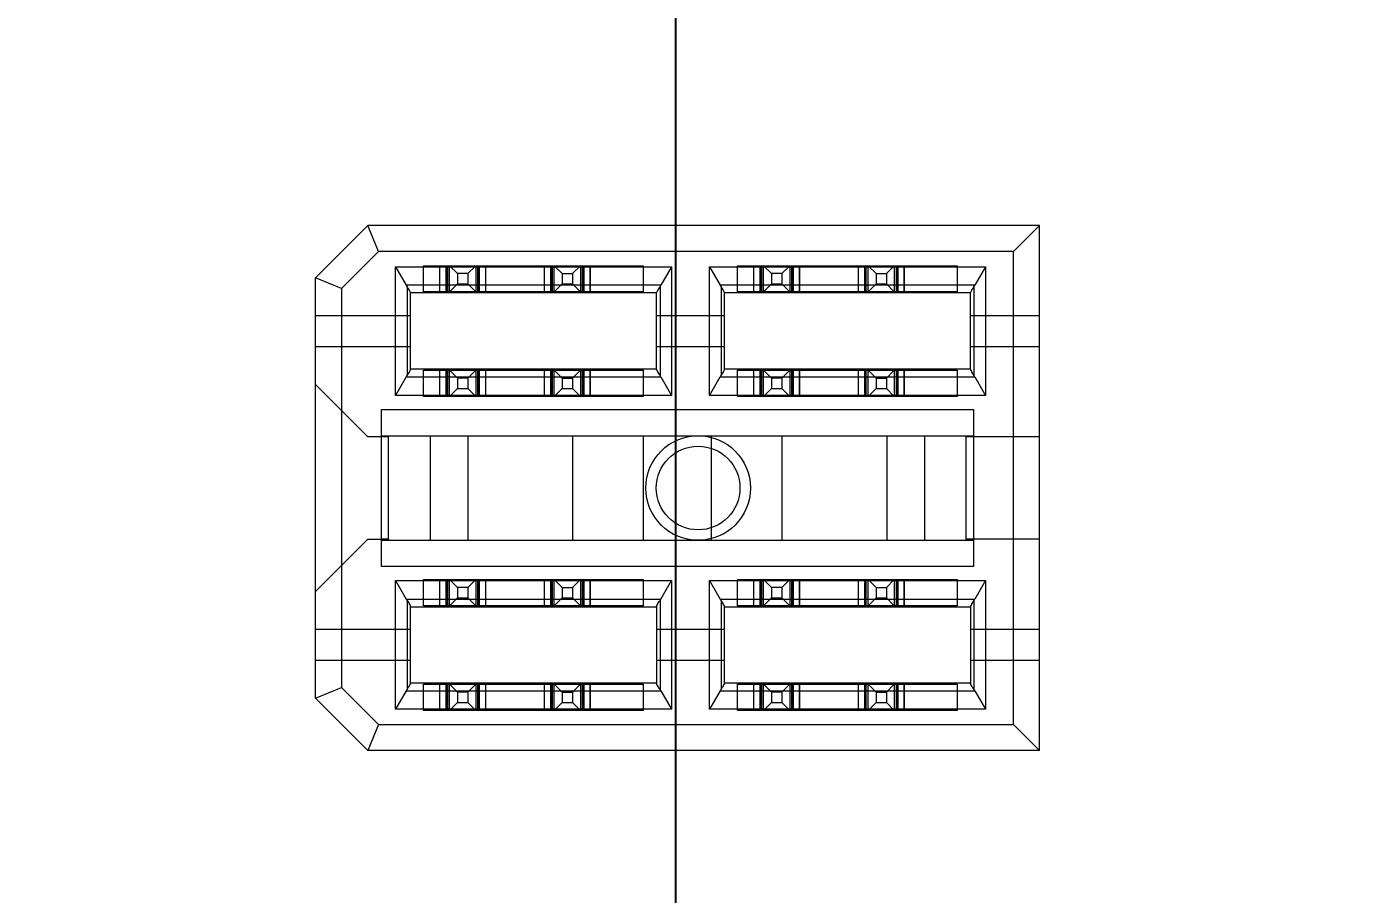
# Model space of a CAD drawing. Header units: millimetres. Extents: x -84 to 500, y -79 to 355.
# Drawn here: x 132.16 to 157.81, y 219.63 to 236.21 of the extents above; entities that cross this region are included whole.
import ezdxf
from ezdxf.lldxf.tags import DXFTag

# ---------------------------------------------------------------- set-up
doc = ezdxf.new("R2010")
doc.units = ezdxf.units.MM
doc.header["$PDSIZE"] = -1
tags = doc.linetypes.add('HIDDEN', pattern=[1.905, 1.27, -0.635]).pattern_tags.tags
tags[6:7] = [DXFTag(74, 4), DXFTag(75, 0), DXFTag(340, '0'), DXFTag(46, 1.0), DXFTag(50, 0.0), DXFTag(44, 0.0), DXFTag(45, 0.0)]
tags[4:5] = [DXFTag(74, 4), DXFTag(75, 0), DXFTag(340, '0'), DXFTag(46, 1.0), DXFTag(50, 0.0), DXFTag(44, 0.0), DXFTag(45, 0.0)]
doc.dimstyles.new('ISO-25', dxfattribs={"dimtxt": 2.5, "dimasz": 2.5, "dimexe": 1.25, "dimexo": 0.625, "dimtad": 1, "dimtxsty": 'Standard', "dimcen": 2.5, "dimadec": 0, "dimazin": 0, "dimtfac": 1, "dimtmove": 0, "dimatfit": 3, "dimfxl": 0, "dimarcsym": 0})

# ---------------------------------------------------------------- blocks, each defined once
blk = doc.blocks.new('*D155')
at = {"color": 0, "linetype": 'ByBlock', "lineweight": -2}
for p, q in [((152.099, 319.105), (152.099, 345.923)), ((151.68, 312.501), (152.099, 319.105)), ((151.68, 287.37), (151.68, 312.501))]:
    blk.add_line(p, q, dxfattribs=at)
at = {"layer": 'DEFPOINTS', "color": 0, "linetype": 'ByBlock'}
blk.add_point((151.68, 286.37), dxfattribs=at)
at = {"color": 0, "linetype": 'ByBlock', "insert": (148.825, 336.578), "char_height": 3.5, "attachment_point": 5, "rotation": 90}
blk.add_mtext('151,680', dxfattribs=at)
blk = doc.blocks.new('*D108')
at = {"color": 0, "linetype": 'ByBlock', "lineweight": -2}
blk.add_line((199.14, 281.62), (199.14, 338.512), dxfattribs=at)
at = {"layer": 'DEFPOINTS', "color": 0, "linetype": 'ByBlock'}
blk.add_point((199.14, 280.62), dxfattribs=at)
at = {"color": 0, "linetype": 'ByBlock', "insert": (195.866, 329.167), "char_height": 3.5, "attachment_point": 5, "rotation": 90}
blk.add_mtext('199,140', dxfattribs=at)
blk = doc.blocks.new('*D173')
at = {"color": 0, "linetype": 'ByBlock', "lineweight": -2}
for p, q in [((277.156, 317.086), (277.156, 345.059)), ((272.91, 310.482), (277.156, 317.086)), ((272.91, 282.085), (272.91, 310.482))]:
    blk.add_line(p, q, dxfattribs=at)
at = {"layer": 'DEFPOINTS', "color": 0, "linetype": 'ByBlock'}
blk.add_point((272.91, 281.085), dxfattribs=at)
at = {"color": 0, "linetype": 'ByBlock', "insert": (273.882, 335.136), "char_height": 3.5, "attachment_point": 5, "rotation": 90}
blk.add_mtext('273,130', dxfattribs=at)
blk = doc.blocks.new('*D104')
at = {"color": 0, "linetype": 'ByBlock', "lineweight": -2}
for p, q in [((357.387, 315.419), (357.387, 343.952)), ((359.8, 308.815), (357.387, 315.419)), ((359.8, 282.085), (359.8, 308.815))]:
    blk.add_line(p, q, dxfattribs=at)
at = {"layer": 'DEFPOINTS', "color": 0, "linetype": 'ByBlock'}
blk.add_point((359.8, 281.085), dxfattribs=at)
at = {"color": 0, "linetype": 'ByBlock', "insert": (354.113, 333.75), "char_height": 3.5, "attachment_point": 5, "rotation": 90}
blk.add_mtext('359,800', dxfattribs=at)
blk = doc.blocks.new('*D107')
at = {"color": 0, "linetype": 'ByBlock', "lineweight": -2}
blk.add_line((225.565, 287.37), (225.565, 343.578), dxfattribs=at)
at = {"layer": 'DEFPOINTS', "color": 0, "linetype": 'ByBlock'}
blk.add_point((225.565, 286.37), dxfattribs=at)
at = {"color": 0, "linetype": 'ByBlock', "insert": (222.291, 332.78), "char_height": 3.5, "attachment_point": 5, "rotation": 90}
blk.add_mtext('225,565', dxfattribs=at)
blk = doc.blocks.new('*D182')
at = {"color": 0, "linetype": 'ByBlock', "lineweight": -2}
for p, q in [((297.66, 315.284), (297.66, 343.817)), ((306.665, 308.68), (297.66, 315.284)), ((306.665, 287.37), (306.665, 308.68))]:
    blk.add_line(p, q, dxfattribs=at)
at = {"layer": 'DEFPOINTS', "color": 0, "linetype": 'ByBlock'}
blk.add_point((306.665, 286.37), dxfattribs=at)
at = {"color": 0, "linetype": 'ByBlock', "insert": (294.386, 333.614), "char_height": 3.5, "attachment_point": 5, "rotation": 90}
blk.add_mtext('306,860', dxfattribs=at)
blk = doc.blocks.new('*D103')
at = {"color": 0, "linetype": 'ByBlock', "lineweight": -2}
blk.add_line((392.56, 287.37), (392.56, 345.31), dxfattribs=at)
at = {"layer": 'DEFPOINTS', "color": 0, "linetype": 'ByBlock'}
blk.add_point((392.56, 286.37), dxfattribs=at)
at = {"color": 0, "linetype": 'ByBlock', "insert": (389.286, 334.81), "char_height": 3.5, "attachment_point": 5, "rotation": 90}
blk.add_mtext('392,560', dxfattribs=at)
blk = doc.blocks.new('*D60')
at = {"color": 0, "linetype": 'ByBlock', "lineweight": -2}
for p, q in [((429.688, 279.42), (436.292, 282.059)), ((436.292, 282.059), (465.42, 282.059)), ((399.51, 279.42), (429.688, 279.42))]:
    blk.add_line(p, q, dxfattribs=at)
at = {"layer": 'DEFPOINTS', "color": 0, "linetype": 'ByBlock'}
blk.add_point((398.51, 279.42), dxfattribs=at)
at = {"color": 0, "linetype": 'ByBlock', "insert": (454.92, 285.333), "char_height": 3.5, "attachment_point": 5}
blk.add_mtext('279,420', dxfattribs=at)
blk = doc.blocks.new('*D190')
at = {"color": 0, "linetype": 'ByBlock', "lineweight": -2}
for p, q in [((429.827, 280.62), (436.431, 290.705)), ((436.431, 290.705), (464.964, 290.705)), ((361.265, 280.62), (429.827, 280.62))]:
    blk.add_line(p, q, dxfattribs=at)
at = {"layer": 'DEFPOINTS', "color": 0, "linetype": 'ByBlock'}
blk.add_point((360.265, 280.62), dxfattribs=at)
at = {"color": 0, "linetype": 'ByBlock', "insert": (454.762, 293.979), "char_height": 3.5, "attachment_point": 5}
blk.add_mtext('280,620', dxfattribs=at)
blk = doc.blocks.new('*D116')
at = {"color": 0, "linetype": 'ByBlock', "lineweight": -2}
for p, q in [((400.941, 308.34), (400.941, 337.468)), ((407.239, 301.736), (400.941, 308.34)), ((407.239, 211.51), (407.239, 301.736))]:
    blk.add_line(p, q, dxfattribs=at)
at = {"layer": 'DEFPOINTS', "color": 0, "linetype": 'ByBlock'}
blk.add_point((407.239, 210.51), dxfattribs=at)
at = {"color": 0, "linetype": 'ByBlock', "insert": (397.667, 326.968), "char_height": 3.5, "attachment_point": 5, "rotation": 90}
blk.add_mtext('407,239', dxfattribs=at)
blk = doc.blocks.new('*D94')
at = {"color": 0, "linetype": 'ByBlock', "lineweight": -2}
for p, q in [((432.095, 298.31), (435.867, 300.366)), ((435.867, 300.366), (463.84, 300.366)), ((426.491, 298.31), (432.095, 298.31))]:
    blk.add_line(p, q, dxfattribs=at)
at = {"layer": 'DEFPOINTS', "color": 0, "linetype": 'ByBlock'}
blk.add_point((425.491, 298.31), dxfattribs=at)
at = {"color": 0, "linetype": 'ByBlock', "insert": (453.918, 303.64), "char_height": 3.5, "attachment_point": 5}
blk.add_mtext('298,310', dxfattribs=at)
blk = doc.blocks.new('*D100')
at = {"color": 0, "linetype": 'ByBlock', "lineweight": -2}
for p, q in [((438.404, 304.8), (441.522, 311.942)), ((441.522, 311.942), (469.46, 311.942)), ((432.8, 304.8), (438.404, 304.8))]:
    blk.add_line(p, q, dxfattribs=at)
at = {"layer": 'DEFPOINTS', "color": 0, "linetype": 'ByBlock'}
blk.add_point((431.8, 304.8), dxfattribs=at)
at = {"color": 0, "linetype": 'ByBlock', "insert": (459.555, 315.216), "char_height": 3.5, "attachment_point": 5}
blk.add_mtext('304,800', dxfattribs=at)
blk = doc.blocks.new('*D102')
at = {"color": 0, "linetype": 'ByBlock', "lineweight": -2}
for p, q in [((423.034, 313.81), (423.034, 341.188)), ((431.8, 311.404), (423.034, 313.81)), ((431.8, 305.8), (431.8, 311.404))]:
    blk.add_line(p, q, dxfattribs=at)
at = {"layer": 'DEFPOINTS', "color": 0, "linetype": 'ByBlock'}
blk.add_point((431.8, 304.8), dxfattribs=at)
at = {"color": 0, "linetype": 'ByBlock', "insert": (419.76, 331.563), "char_height": 3.5, "attachment_point": 5, "rotation": 90}
blk.add_mtext('431,800', dxfattribs=at)
blk = doc.blocks.new('*D114')
at = {"color": 0, "linetype": 'ByBlock', "lineweight": -2}
for p, q in [((427.163, 240.585), (433.767, 246.415)), ((433.767, 246.415), (462.895, 246.415)), ((407.051, 240.585), (427.163, 240.585))]:
    blk.add_line(p, q, dxfattribs=at)
at = {"layer": 'DEFPOINTS', "color": 0, "linetype": 'ByBlock'}
blk.add_point((406.051, 240.585), dxfattribs=at)
at = {"color": 0, "linetype": 'ByBlock', "insert": (452.395, 249.689), "char_height": 3.5, "attachment_point": 5}
blk.add_mtext('240,585', dxfattribs=at)
blk = doc.blocks.new('*D117')
at = {"color": 0, "linetype": 'ByBlock', "lineweight": -2}
for p, q in [((375.623, 311.577), (375.623, 340.11)), ((378.2, 304.973), (375.623, 311.577)), ((378.2, 242.005), (378.2, 304.973))]:
    blk.add_line(p, q, dxfattribs=at)
at = {"layer": 'DEFPOINTS', "color": 0, "linetype": 'ByBlock'}
blk.add_point((378.2, 241.005), dxfattribs=at)
at = {"color": 0, "linetype": 'ByBlock', "insert": (372.349, 329.907), "char_height": 3.5, "attachment_point": 5, "rotation": 90}
blk.add_mtext('378,200', dxfattribs=at)
blk = doc.blocks.new('*D118')
at = {"color": 0, "linetype": 'ByBlock', "lineweight": -2}
for p, q in [((346.874, 316.264), (346.874, 343.047)), ((350.01, 309.66), (346.874, 316.264)), ((350.01, 242.005), (350.01, 309.66))]:
    blk.add_line(p, q, dxfattribs=at)
at = {"layer": 'DEFPOINTS', "color": 0, "linetype": 'ByBlock'}
blk.add_point((350.01, 241.005), dxfattribs=at)
at = {"color": 0, "linetype": 'ByBlock', "insert": (343.6, 333.72), "char_height": 3.5, "attachment_point": 5, "rotation": 90}
blk.add_mtext('350,010', dxfattribs=at)
blk = doc.blocks.new('*D186')
at = {"color": 0, "linetype": 'ByBlock', "lineweight": -2}
for p, q in [((332.635, 315.682), (332.635, 344.81)), ((329.69, 309.078), (332.635, 315.682)), ((329.69, 241.54), (329.69, 309.078))]:
    blk.add_line(p, q, dxfattribs=at)
at = {"layer": 'DEFPOINTS', "color": 0, "linetype": 'ByBlock'}
blk.add_point((329.69, 240.54), dxfattribs=at)
at = {"color": 0, "linetype": 'ByBlock', "insert": (329.361, 334.31), "char_height": 3.5, "attachment_point": 5, "rotation": 90}
blk.add_mtext('329,690', dxfattribs=at)
blk = doc.blocks.new('*D120')
at = {"color": 0, "linetype": 'ByBlock', "lineweight": -2}
for p, q in [((316.639, 311.78), (316.639, 340.313)), ((309.37, 305.176), (316.639, 311.78)), ((309.37, 242.005), (309.37, 305.176))]:
    blk.add_line(p, q, dxfattribs=at)
at = {"layer": 'DEFPOINTS', "color": 0, "linetype": 'ByBlock'}
blk.add_point((309.37, 241.005), dxfattribs=at)
at = {"color": 0, "linetype": 'ByBlock', "insert": (313.365, 330.111), "char_height": 3.5, "attachment_point": 5, "rotation": 90}
blk.add_mtext('309,370', dxfattribs=at)
blk = doc.blocks.new('*D178')
at = {"color": 0, "linetype": 'ByBlock', "lineweight": -2}
for p, q in [((289.51, 315.616), (289.51, 344.149)), ((288.991, 309.012), (289.51, 315.616)), ((288.991, 241.567), (288.991, 309.012))]:
    blk.add_line(p, q, dxfattribs=at)
at = {"layer": 'DEFPOINTS', "color": 0, "linetype": 'ByBlock'}
blk.add_point((288.991, 240.567), dxfattribs=at)
at = {"color": 0, "linetype": 'ByBlock', "insert": (286.236, 333.946), "char_height": 3.5, "attachment_point": 5, "rotation": 90}
blk.add_mtext('288,991', dxfattribs=at)
blk = doc.blocks.new('*D174')
at = {"color": 0, "linetype": 'ByBlock', "lineweight": -2}
for p, q in [((270.766, 315.543), (270.766, 344.671)), ((268.51, 308.939), (270.766, 315.543)), ((268.51, 242.005), (268.51, 308.939))]:
    blk.add_line(p, q, dxfattribs=at)
at = {"layer": 'DEFPOINTS', "color": 0, "linetype": 'ByBlock'}
blk.add_point((268.51, 241.005), dxfattribs=at)
at = {"color": 0, "linetype": 'ByBlock', "insert": (267.492, 334.171), "char_height": 3.5, "attachment_point": 5, "rotation": 90}
blk.add_mtext('268,730', dxfattribs=at)
blk = doc.blocks.new('*D168')
at = {"color": 0, "linetype": 'ByBlock', "lineweight": -2}
for p, q in [((252.259, 316.84), (252.259, 344.813)), ((248.41, 310.236), (252.259, 316.84)), ((248.41, 241.54), (248.41, 310.236))]:
    blk.add_line(p, q, dxfattribs=at)
at = {"layer": 'DEFPOINTS', "color": 0, "linetype": 'ByBlock'}
blk.add_point((248.41, 240.54), dxfattribs=at)
at = {"color": 0, "linetype": 'ByBlock', "insert": (248.985, 334.89), "char_height": 3.5, "attachment_point": 5, "rotation": 90}
blk.add_mtext('248,410', dxfattribs=at)
blk = doc.blocks.new('*D167')
at = {"color": 0, "linetype": 'ByBlock', "lineweight": -2}
for p, q in [((237.188, 315.471), (237.188, 344.004)), ((228.09, 308.867), (237.188, 315.471)), ((228.09, 241.54), (228.09, 308.867))]:
    blk.add_line(p, q, dxfattribs=at)
at = {"layer": 'DEFPOINTS', "color": 0, "linetype": 'ByBlock'}
blk.add_point((228.09, 240.54), dxfattribs=at)
at = {"color": 0, "linetype": 'ByBlock', "insert": (233.914, 333.801), "char_height": 3.5, "attachment_point": 5, "rotation": 90}
blk.add_mtext('228,090', dxfattribs=at)
blk = doc.blocks.new('*D165')
at = {"color": 0, "linetype": 'ByBlock', "lineweight": -2}
for p, q in [((212.567, 311.148), (212.567, 339.681)), ((207.77, 304.544), (212.567, 311.148)), ((207.77, 241.54), (207.77, 304.544))]:
    blk.add_line(p, q, dxfattribs=at)
at = {"layer": 'DEFPOINTS', "color": 0, "linetype": 'ByBlock'}
blk.add_point((207.77, 240.54), dxfattribs=at)
at = {"color": 0, "linetype": 'ByBlock', "insert": (209.293, 329.479), "char_height": 3.5, "attachment_point": 5, "rotation": 90}
blk.add_mtext('207,770', dxfattribs=at)
blk = doc.blocks.new('*D126')
at = {"color": 0, "linetype": 'ByBlock', "lineweight": -2}
for p, q in [((189.24, 313.945), (189.24, 341.918)), ((187.45, 307.341), (189.24, 313.945)), ((187.45, 241.54), (187.45, 307.341))]:
    blk.add_line(p, q, dxfattribs=at)
at = {"layer": 'DEFPOINTS', "color": 0, "linetype": 'ByBlock'}
blk.add_point((187.45, 240.54), dxfattribs=at)
at = {"color": 0, "linetype": 'ByBlock', "insert": (185.966, 331.995), "char_height": 3.5, "attachment_point": 5, "rotation": 90}
blk.add_mtext('187,450', dxfattribs=at)
blk = doc.blocks.new('*D127')
at = {"color": 0, "linetype": 'ByBlock', "lineweight": -2}
for p, q in [((168.253, 315.424), (168.253, 342.242)), ((167.13, 308.82), (168.253, 315.424)), ((167.13, 241.54), (167.13, 308.82))]:
    blk.add_line(p, q, dxfattribs=at)
at = {"layer": 'DEFPOINTS', "color": 0, "linetype": 'ByBlock'}
blk.add_point((167.13, 240.54), dxfattribs=at)
at = {"color": 0, "linetype": 'ByBlock', "insert": (164.979, 332.897), "char_height": 3.5, "attachment_point": 5, "rotation": 90}
blk.add_mtext('167,130', dxfattribs=at)
blk = doc.blocks.new('*D156')
at = {"color": 0, "linetype": 'ByBlock', "lineweight": -2}
for p, q in [((145.261, 319.003), (145.261, 345.821)), ((146.81, 312.399), (145.261, 319.003)), ((146.81, 241.54), (146.81, 312.399))]:
    blk.add_line(p, q, dxfattribs=at)
at = {"layer": 'DEFPOINTS', "color": 0, "linetype": 'ByBlock'}
blk.add_point((146.81, 240.54), dxfattribs=at)
at = {"color": 0, "linetype": 'ByBlock', "insert": (141.987, 336.476), "char_height": 3.5, "attachment_point": 5, "rotation": 90}
blk.add_mtext('146,810', dxfattribs=at)
blk = doc.blocks.new('*D157')
at = {"color": 0, "linetype": 'ByBlock', "lineweight": -2}
for p, q in [((136.409, 314.92), (136.409, 342.893)), ((144.56, 308.316), (136.409, 314.92)), ((144.56, 174.27), (144.56, 308.316))]:
    blk.add_line(p, q, dxfattribs=at)
at = {"layer": 'DEFPOINTS', "color": 0, "linetype": 'ByBlock'}
blk.add_point((144.56, 173.27), dxfattribs=at)
at = {"color": 0, "linetype": 'ByBlock', "insert": (133.135, 332.971), "char_height": 3.5, "attachment_point": 5, "rotation": 90}
blk.add_mtext('144,560', dxfattribs=at)
blk = doc.blocks.new('*D158')
at = {"color": 0, "linetype": 'ByBlock', "lineweight": -2}
for p, q in [((158.874, 315.237), (158.874, 343.21)), ((164.88, 308.633), (158.874, 315.237)), ((164.88, 174.27), (164.88, 308.633))]:
    blk.add_line(p, q, dxfattribs=at)
at = {"layer": 'DEFPOINTS', "color": 0, "linetype": 'ByBlock'}
blk.add_point((164.88, 173.27), dxfattribs=at)
at = {"color": 0, "linetype": 'ByBlock', "insert": (155.6, 333.288), "char_height": 3.5, "attachment_point": 5, "rotation": 90}
blk.add_mtext('164,880', dxfattribs=at)
blk = doc.blocks.new('*D159')
at = {"color": 0, "linetype": 'ByBlock', "lineweight": -2}
for p, q in [((176.673, 313.882), (176.673, 341.26)), ((185.2, 307.278), (176.673, 313.882)), ((185.2, 174.27), (185.2, 307.278))]:
    blk.add_line(p, q, dxfattribs=at)
at = {"layer": 'DEFPOINTS', "color": 0, "linetype": 'ByBlock'}
blk.add_point((185.2, 173.27), dxfattribs=at)
at = {"color": 0, "linetype": 'ByBlock', "insert": (173.399, 331.635), "char_height": 3.5, "attachment_point": 5, "rotation": 90}
blk.add_mtext('185,200', dxfattribs=at)
blk = doc.blocks.new('*D166')
at = {"color": 0, "linetype": 'ByBlock', "lineweight": -2}
for p, q in [((231.074, 312.744), (231.074, 341.872)), ((225.84, 306.14), (231.074, 312.744)), ((225.84, 174.27), (225.84, 306.14))]:
    blk.add_line(p, q, dxfattribs=at)
at = {"layer": 'DEFPOINTS', "color": 0, "linetype": 'ByBlock'}
blk.add_point((225.84, 173.27), dxfattribs=at)
at = {"color": 0, "linetype": 'ByBlock', "insert": (227.8, 331.372), "char_height": 3.5, "attachment_point": 5, "rotation": 90}
blk.add_mtext('225,840', dxfattribs=at)
blk = doc.blocks.new('*D169')
at = {"color": 0, "linetype": 'ByBlock', "lineweight": -2}
for p, q in [((244.324, 314.702), (244.324, 342.675)), ((246.16, 308.098), (244.324, 314.702)), ((246.16, 174.27), (246.16, 308.098))]:
    blk.add_line(p, q, dxfattribs=at)
at = {"layer": 'DEFPOINTS', "color": 0, "linetype": 'ByBlock'}
blk.add_point((246.16, 173.27), dxfattribs=at)
at = {"color": 0, "linetype": 'ByBlock', "insert": (241.05, 332.753), "char_height": 3.5, "attachment_point": 5, "rotation": 90}
blk.add_mtext('246,160', dxfattribs=at)
blk = doc.blocks.new('*D176')
at = {"color": 0, "linetype": 'ByBlock', "lineweight": -2}
for p, q in [((260.19, 315.984), (260.19, 345.112)), ((266.26, 309.38), (260.19, 315.984)), ((266.26, 174.27), (266.26, 309.38))]:
    blk.add_line(p, q, dxfattribs=at)
at = {"layer": 'DEFPOINTS', "color": 0, "linetype": 'ByBlock'}
blk.add_point((266.26, 173.27), dxfattribs=at)
at = {"color": 0, "linetype": 'ByBlock', "insert": (256.916, 334.612), "char_height": 3.5, "attachment_point": 5, "rotation": 90}
blk.add_mtext('266,480', dxfattribs=at)
blk = doc.blocks.new('*D177')
at = {"color": 0, "linetype": 'ByBlock', "lineweight": -2}
for p, q in [((283.068, 313.271), (283.068, 341.804)), ((286.8, 306.667), (283.068, 313.271)), ((286.8, 174.27), (286.8, 306.667))]:
    blk.add_line(p, q, dxfattribs=at)
at = {"layer": 'DEFPOINTS', "color": 0, "linetype": 'ByBlock'}
blk.add_point((286.8, 173.27), dxfattribs=at)
at = {"color": 0, "linetype": 'ByBlock', "insert": (279.794, 331.601), "char_height": 3.5, "attachment_point": 5, "rotation": 90}
blk.add_mtext('286,800', dxfattribs=at)
blk = doc.blocks.new('*D183')
at = {"color": 0, "linetype": 'ByBlock', "lineweight": -2}
for p, q in [((308.562, 314.116), (308.562, 341.494)), ((306.925, 307.512), (308.562, 314.116)), ((306.925, 174.27), (306.925, 307.512))]:
    blk.add_line(p, q, dxfattribs=at)
at = {"layer": 'DEFPOINTS', "color": 0, "linetype": 'ByBlock'}
blk.add_point((306.925, 173.27), dxfattribs=at)
at = {"color": 0, "linetype": 'ByBlock', "insert": (305.288, 331.869), "char_height": 3.5, "attachment_point": 5, "rotation": 90}
blk.add_mtext('307,120', dxfattribs=at)
blk = doc.blocks.new('*D185')
at = {"color": 0, "linetype": 'ByBlock', "lineweight": -2}
for p, q in [((325.43, 309.484), (325.43, 338.612)), ((327.44, 302.88), (325.43, 309.484)), ((327.44, 174.27), (327.44, 302.88))]:
    blk.add_line(p, q, dxfattribs=at)
at = {"layer": 'DEFPOINTS', "color": 0, "linetype": 'ByBlock'}
blk.add_point((327.44, 173.27), dxfattribs=at)
at = {"color": 0, "linetype": 'ByBlock', "insert": (322.156, 328.112), "char_height": 3.5, "attachment_point": 5, "rotation": 90}
blk.add_mtext('327,440', dxfattribs=at)
blk = doc.blocks.new('*D187')
at = {"color": 0, "linetype": 'ByBlock', "lineweight": -2}
for p, q in [((338.803, 312.856), (338.803, 341.984)), ((347.76, 306.252), (338.803, 312.856)), ((347.76, 174.27), (347.76, 306.252))]:
    blk.add_line(p, q, dxfattribs=at)
at = {"layer": 'DEFPOINTS', "color": 0, "linetype": 'ByBlock'}
blk.add_point((347.76, 173.27), dxfattribs=at)
at = {"color": 0, "linetype": 'ByBlock', "insert": (335.529, 331.484), "char_height": 3.5, "attachment_point": 5, "rotation": 90}
blk.add_mtext('347,760', dxfattribs=at)
blk = doc.blocks.new('*D188')
at = {"color": 0, "linetype": 'ByBlock', "lineweight": -2}
for p, q in [((366.99, 308.283), (366.99, 337.411)), ((375.63, 301.679), (366.99, 308.283)), ((375.63, 176.67), (375.63, 301.679))]:
    blk.add_line(p, q, dxfattribs=at)
at = {"layer": 'DEFPOINTS', "color": 0, "linetype": 'ByBlock'}
blk.add_point((375.63, 175.67), dxfattribs=at)
at = {"color": 0, "linetype": 'ByBlock', "insert": (363.716, 326.911), "char_height": 3.5, "attachment_point": 5, "rotation": 90}
blk.add_mtext('375,630', dxfattribs=at)
blk = doc.blocks.new('*D163')
at = {"color": 0, "linetype": 'ByBlock', "lineweight": -2}
for p, q in [((206.531, 313.168), (206.531, 341.701)), ((205.52, 306.564), (206.531, 313.168)), ((205.52, 174.27), (205.52, 306.564))]:
    blk.add_line(p, q, dxfattribs=at)
at = {"layer": 'DEFPOINTS', "color": 0, "linetype": 'ByBlock'}
blk.add_point((205.52, 173.27), dxfattribs=at)
at = {"color": 0, "linetype": 'ByBlock', "insert": (203.257, 331.498), "char_height": 3.5, "attachment_point": 5, "rotation": 90}
blk.add_mtext('205,520', dxfattribs=at)

msp = doc.modelspace()

# ---------------------------------------------------------------- linework, layer by layer
at = {"color": 7, "linetype": 'Continuous', "lineweight": 15}
for p, q in [((138.67, 232.41), (137.67, 231.41)), ((138.8771, 231.91), (138.67, 232.41)), ((151.51, 232.41), (138.67, 232.41)), ((151.51, 232.41), (151.01, 231.91)), ((151.51, 222.37), (151.51, 232.41)), ((138.17, 231.2029), (138.8771, 231.91)), ((151.01, 231.91), (138.8771, 231.91)), ((151.01, 222.87), (151.01, 231.91)), ((138.17, 231.2029), (137.67, 231.41)), ((137.67, 223.37), (137.67, 231.41)), ((139.2013, 229.16), (139.2013, 231.62)), ((139.2013, 231.62), (144.4787, 231.62)), ((139.2013, 231.62), (139.4054, 231.2664)), ((144.4787, 231.62), (144.2746, 231.2664)), ((144.4787, 231.62), (144.4787, 229.16)), ((145.2013, 231.62), (150.4787, 231.62)), ((145.2013, 229.16), (145.2013, 231.62)), ((145.2013, 231.62), (145.4054, 231.2664)), ((150.4787, 231.62), (150.2746, 231.2664)), ((150.4787, 231.62), (150.4787, 229.16)), ((138.17, 231.2029), (138.17, 223.5771)), ((144.2746, 231.2664), (139.4054, 231.2664)), ((139.423, 231.2384), (139.423, 229.5416)), ((144.257, 231.2384), (144.257, 229.5416)), ((150.2746, 231.2664), (145.4054, 231.2664)), ((145.423, 231.2384), (145.423, 229.5416)), ((150.257, 231.2384), (150.257, 229.5416)), ((139.49, 229.6546), (139.49, 231.1254)), ((144.19, 231.12), (139.49, 231.12)), ((144.19, 229.6546), (144.19, 231.1254)), ((145.49, 229.6546), (145.49, 231.1254)), ((150.19, 231.12), (145.49, 231.12)), ((150.19, 229.6546), (150.19, 231.1254)), ((144.19, 229.66), (139.49, 229.66)), ((150.19, 229.66), (145.49, 229.66)), ((139.4054, 229.5136), (139.2013, 229.16)), ((139.4054, 229.5136), (144.2746, 229.5136)), ((144.2746, 229.5136), (144.4787, 229.16)), ((145.2013, 229.16), (145.4054, 229.5136)), ((145.4054, 229.5136), (150.2746, 229.5136)), ((150.2746, 229.5136), (150.4787, 229.16)), ((144.4787, 229.16), (139.2013, 229.16)), ((150.4787, 229.16), (145.2013, 229.16)), ((138.9338, 228.89), (150.2462, 228.89)), ((138.9338, 225.89), (138.9338, 228.89)), ((150.2462, 228.89), (150.2462, 225.89)), ((138.9338, 228.39), (150.2462, 228.39)), ((139.07, 228.37), (138.9338, 228.37)), ((139.07, 228.39), (139.07, 228.37)), ((139.07, 226.41), (139.07, 228.37)), ((139.87, 226.39), (139.87, 228.39)), ((140.59, 226.39), (140.59, 228.39)), ((142.59, 226.39), (142.59, 228.39)), ((143.94, 226.39), (143.94, 228.39)), ((145.24, 226.39), (145.24, 228.39)), ((146.59, 226.39), (146.59, 228.39)), ((148.59, 228.39), (148.59, 226.39)), ((149.31, 228.39), (149.31, 226.39)), ((150.11, 228.39), (150.11, 228.37)), ((150.2462, 228.37), (150.11, 228.37)), ((150.11, 226.41), (150.11, 228.37)), ((139.07, 226.41), (138.9338, 226.41)), ((138.9338, 226.39), (150.2462, 226.39)), ((139.07, 226.41), (139.07, 226.39)), ((150.11, 226.41), (150.11, 226.39)), ((150.2462, 226.41), (150.11, 226.41)), ((150.2462, 225.89), (138.9338, 225.89)), ((139.2013, 225.62), (144.4787, 225.62)), ((139.2013, 223.16), (139.2013, 225.62)), ((139.2013, 225.62), (139.4054, 225.2664)), ((144.2746, 225.2664), (144.4787, 225.62)), ((144.4787, 225.62), (144.4787, 223.16)), ((145.2013, 225.62), (150.4787, 225.62)), ((145.2013, 223.16), (145.2013, 225.62)), ((145.2013, 225.62), (145.4054, 225.2664)), ((150.4787, 225.62), (150.2746, 225.2664)), ((150.4787, 225.62), (150.4787, 223.16)), ((139.4054, 225.2664), (144.2746, 225.2664)), ((145.4054, 225.2664), (150.2746, 225.2664)), ((139.423, 225.2384), (139.423, 223.5416)), ((139.49, 223.6546), (139.49, 225.1254)), ((139.49, 225.12), (144.19, 225.12)), ((144.19, 225.1254), (144.19, 223.6546)), ((144.257, 225.2384), (144.257, 223.5416)), ((145.423, 225.2384), (145.423, 223.5416)), ((145.49, 223.6546), (145.49, 225.1254)), ((145.49, 225.12), (150.19, 225.12)), ((150.19, 225.1254), (150.19, 223.6546)), ((150.257, 225.2384), (150.257, 223.5416)), ((137.67, 223.37), (138.17, 223.5771)), ((138.17, 223.5771), (138.8771, 222.87)), ((139.4054, 223.5136), (139.2013, 223.16)), ((139.4054, 223.5136), (144.2746, 223.5136)), ((144.19, 223.66), (139.49, 223.66)), ((144.2746, 223.5136), (144.4787, 223.16)), ((145.4054, 223.5136), (145.2013, 223.16)), ((145.4054, 223.5136), (150.2746, 223.5136)), ((150.19, 223.66), (145.49, 223.66)), ((150.2746, 223.5136), (150.4787, 223.16)), ((138.67, 222.37), (137.67, 223.37)), ((144.4787, 223.16), (139.2013, 223.16)), ((150.4787, 223.16), (145.2013, 223.16)), ((138.8771, 222.87), (138.67, 222.37)), ((138.8771, 222.87), (151.01, 222.87)), ((151.51, 222.37), (151.01, 222.87)), ((151.51, 222.37), (138.67, 222.37))]:
    msp.add_line(p, q, dxfattribs=at)
at = {"color": 7, "linetype": 'HIDDEN', "lineweight": 0}
for p, q in [((139.735, 231.14), (139.735, 231.64)), ((139.735, 231.64), (143.935, 231.64)), ((140.045, 231.64), (140.045, 231.14)), ((140.05, 231.14), (140.05, 231.64)), ((140.1697, 231.14), (140.1697, 231.64)), ((140.1705, 231.64), (140.1705, 231.14)), ((140.1898, 231.64), (140.1898, 231.14)), ((140.2, 231.14), (140.2, 231.64)), ((140.2, 231.14), (140.2, 231.64)), ((140.235, 231.14), (140.235, 231.64)), ((140.235, 231.64), (140.385, 231.49)), ((140.385, 231.49), (140.385, 231.29)), ((140.585, 231.49), (140.385, 231.49)), ((140.735, 231.64), (140.585, 231.49)), ((140.585, 231.49), (140.585, 231.29)), ((140.735, 231.64), (140.735, 231.14)), ((140.77, 231.64), (140.77, 231.14)), ((140.77, 231.64), (140.77, 231.14)), ((140.7802, 231.64), (140.7802, 231.14)), ((140.7995, 231.14), (140.7995, 231.64)), ((140.8003, 231.64), (140.8003, 231.14)), ((140.92, 231.64), (140.92, 231.14)), ((140.925, 231.14), (140.925, 231.64)), ((142.045, 231.64), (142.045, 231.14)), ((142.05, 231.14), (142.05, 231.64)), ((142.1697, 231.14), (142.1697, 231.64)), ((142.1705, 231.64), (142.1705, 231.14)), ((142.1898, 231.64), (142.1898, 231.14)), ((142.2, 231.14), (142.2, 231.64)), ((142.2, 231.14), (142.2, 231.64)), ((142.235, 231.14), (142.235, 231.64)), ((142.235, 231.64), (142.385, 231.49)), ((142.385, 231.49), (142.585, 231.49)), ((142.385, 231.49), (142.385, 231.29)), ((142.585, 231.49), (142.735, 231.64)), ((142.585, 231.49), (142.585, 231.29)), ((142.735, 231.64), (142.735, 231.14)), ((142.77, 231.64), (142.77, 231.14)), ((142.77, 231.64), (142.77, 231.14)), ((142.7802, 231.64), (142.7802, 231.14)), ((142.7995, 231.14), (142.7995, 231.64)), ((142.8003, 231.64), (142.8003, 231.14)), ((142.92, 231.64), (142.92, 231.14)), ((142.925, 231.14), (142.925, 231.64)), ((143.935, 231.64), (143.935, 231.14)), ((145.735, 231.14), (145.735, 231.64)), ((145.735, 231.64), (149.935, 231.64)), ((146.045, 231.64), (146.045, 231.14)), ((146.05, 231.14), (146.05, 231.64)), ((146.1697, 231.14), (146.1697, 231.64)), ((146.1705, 231.64), (146.1705, 231.14)), ((146.1898, 231.64), (146.1898, 231.14)), ((146.2, 231.14), (146.2, 231.64)), ((146.2, 231.14), (146.2, 231.64)), ((146.235, 231.14), (146.235, 231.64)), ((146.235, 231.64), (146.385, 231.49)), ((146.385, 231.49), (146.385, 231.29)), ((146.585, 231.49), (146.385, 231.49)), ((146.735, 231.64), (146.585, 231.49)), ((146.585, 231.49), (146.585, 231.29)), ((146.735, 231.64), (146.735, 231.14)), ((146.77, 231.64), (146.77, 231.14)), ((146.77, 231.64), (146.77, 231.14)), ((146.7802, 231.64), (146.7802, 231.14)), ((146.7995, 231.14), (146.7995, 231.64)), ((146.8003, 231.64), (146.8003, 231.14)), ((146.92, 231.64), (146.92, 231.14)), ((146.925, 231.14), (146.925, 231.64)), ((148.045, 231.64), (148.045, 231.14)), ((148.05, 231.14), (148.05, 231.64)), ((148.1697, 231.14), (148.1697, 231.64)), ((148.1705, 231.64), (148.1705, 231.14)), ((148.1898, 231.64), (148.1898, 231.14)), ((148.2, 231.14), (148.2, 231.64)), ((148.2, 231.14), (148.2, 231.64)), ((148.235, 231.14), (148.235, 231.64)), ((148.235, 231.64), (148.385, 231.49)), ((148.385, 231.49), (148.585, 231.49)), ((148.385, 231.49), (148.385, 231.29)), ((148.585, 231.49), (148.735, 231.64)), ((148.585, 231.49), (148.585, 231.29)), ((148.735, 231.64), (148.735, 231.14)), ((148.77, 231.64), (148.77, 231.14)), ((148.77, 231.64), (148.77, 231.14)), ((148.7802, 231.64), (148.7802, 231.14)), ((148.7995, 231.14), (148.7995, 231.64)), ((148.8003, 231.64), (148.8003, 231.14)), ((148.92, 231.64), (148.92, 231.14)), ((148.925, 231.14), (148.925, 231.64)), ((149.935, 231.64), (149.935, 231.14)), ((140.235, 231.14), (140.385, 231.29)), ((140.385, 231.29), (140.585, 231.29)), ((140.585, 231.29), (140.735, 231.14)), ((142.385, 231.29), (142.235, 231.14)), ((142.385, 231.29), (142.585, 231.29)), ((142.585, 231.29), (142.735, 231.14)), ((146.235, 231.14), (146.385, 231.29)), ((146.385, 231.29), (146.585, 231.29)), ((146.585, 231.29), (146.735, 231.14)), ((148.385, 231.29), (148.235, 231.14)), ((148.385, 231.29), (148.585, 231.29)), ((148.585, 231.29), (148.735, 231.14)), ((143.935, 231.14), (139.735, 231.14)), ((149.935, 231.14), (145.735, 231.14)), ((137.67, 230.69), (139.49, 230.69)), ((144.19, 230.69), (145.49, 230.69)), ((150.19, 230.69), (151.51, 230.69)), ((139.49, 230.09), (137.67, 230.09)), ((145.49, 230.09), (144.19, 230.09)), ((151.51, 230.09), (150.19, 230.09)), ((139.735, 229.14), (139.735, 229.64)), ((139.735, 229.64), (143.935, 229.64)), ((140.045, 229.64), (140.045, 229.14)), ((140.05, 229.14), (140.05, 229.64)), ((140.1697, 229.14), (140.1697, 229.64)), ((140.1705, 229.64), (140.1705, 229.14)), ((140.1898, 229.64), (140.1898, 229.14)), ((140.2, 229.14), (140.2, 229.64)), ((140.2, 229.14), (140.2, 229.64)), ((140.235, 229.14), (140.235, 229.64)), ((140.235, 229.64), (140.385, 229.49)), ((140.735, 229.64), (140.585, 229.49)), ((140.735, 229.64), (140.735, 229.14)), ((140.77, 229.64), (140.77, 229.14)), ((140.77, 229.64), (140.77, 229.14)), ((140.7802, 229.64), (140.7802, 229.14)), ((140.7995, 229.14), (140.7995, 229.64)), ((140.8003, 229.64), (140.8003, 229.14)), ((140.92, 229.64), (140.92, 229.14)), ((140.925, 229.14), (140.925, 229.64)), ((142.045, 229.64), (142.045, 229.14)), ((142.05, 229.14), (142.05, 229.64)), ((142.1697, 229.14), (142.1697, 229.64)), ((142.1705, 229.64), (142.1705, 229.14)), ((142.1898, 229.64), (142.1898, 229.14)), ((142.2, 229.14), (142.2, 229.64)), ((142.2, 229.14), (142.2, 229.64)), ((142.235, 229.14), (142.235, 229.64)), ((142.235, 229.64), (142.385, 229.49)), ((142.585, 229.49), (142.735, 229.64)), ((142.735, 229.64), (142.735, 229.14)), ((142.77, 229.64), (142.77, 229.14)), ((142.77, 229.64), (142.77, 229.14)), ((142.7802, 229.64), (142.7802, 229.14)), ((142.7995, 229.14), (142.7995, 229.64)), ((142.8003, 229.64), (142.8003, 229.14)), ((142.92, 229.64), (142.92, 229.14)), ((142.925, 229.14), (142.925, 229.64)), ((143.935, 229.64), (143.935, 229.14)), ((145.735, 229.14), (145.735, 229.64)), ((145.735, 229.64), (149.935, 229.64)), ((146.045, 229.64), (146.045, 229.14)), ((146.05, 229.14), (146.05, 229.64)), ((146.1697, 229.14), (146.1697, 229.64)), ((146.1705, 229.64), (146.1705, 229.14)), ((146.1898, 229.64), (146.1898, 229.14)), ((146.2, 229.14), (146.2, 229.64)), ((146.2, 229.14), (146.2, 229.64)), ((146.235, 229.14), (146.235, 229.64)), ((146.235, 229.64), (146.385, 229.49)), ((146.735, 229.64), (146.585, 229.49)), ((146.735, 229.64), (146.735, 229.14)), ((146.77, 229.64), (146.77, 229.14)), ((146.77, 229.64), (146.77, 229.14)), ((146.7802, 229.64), (146.7802, 229.14)), ((146.7995, 229.14), (146.7995, 229.64)), ((146.8003, 229.64), (146.8003, 229.14)), ((146.92, 229.64), (146.92, 229.14)), ((146.925, 229.14), (146.925, 229.64)), ((148.045, 229.64), (148.045, 229.14)), ((148.05, 229.14), (148.05, 229.64)), ((148.1697, 229.14), (148.1697, 229.64)), ((148.1705, 229.64), (148.1705, 229.14)), ((148.1898, 229.64), (148.1898, 229.14)), ((148.2, 229.14), (148.2, 229.64)), ((148.2, 229.14), (148.2, 229.64)), ((148.235, 229.14), (148.235, 229.64)), ((148.235, 229.64), (148.385, 229.49)), ((148.585, 229.49), (148.735, 229.64)), ((148.735, 229.64), (148.735, 229.14)), ((148.77, 229.64), (148.77, 229.14)), ((148.77, 229.64), (148.77, 229.14)), ((148.7802, 229.64), (148.7802, 229.14)), ((148.7995, 229.14), (148.7995, 229.64)), ((148.8003, 229.64), (148.8003, 229.14)), ((148.92, 229.64), (148.92, 229.14)), ((148.925, 229.14), (148.925, 229.64)), ((149.935, 229.64), (149.935, 229.14)), ((138.67, 228.37), (137.67, 229.37)), ((140.385, 229.49), (140.385, 229.29)), ((140.585, 229.49), (140.385, 229.49)), ((140.585, 229.49), (140.585, 229.29)), ((142.385, 229.49), (142.585, 229.49)), ((142.385, 229.49), (142.385, 229.29)), ((142.585, 229.49), (142.585, 229.29)), ((146.585, 229.49), (146.385, 229.49)), ((146.385, 229.49), (146.385, 229.29)), ((146.585, 229.49), (146.585, 229.29)), ((148.385, 229.49), (148.585, 229.49)), ((148.385, 229.49), (148.385, 229.29)), ((148.585, 229.49), (148.585, 229.29)), ((143.935, 229.14), (139.735, 229.14)), ((140.235, 229.14), (140.385, 229.29)), ((140.385, 229.29), (140.585, 229.29)), ((140.585, 229.29), (140.735, 229.14)), ((142.385, 229.29), (142.235, 229.14)), ((142.385, 229.29), (142.585, 229.29)), ((142.585, 229.29), (142.735, 229.14)), ((149.935, 229.14), (145.735, 229.14)), ((146.235, 229.14), (146.385, 229.29)), ((146.385, 229.29), (146.585, 229.29)), ((146.585, 229.29), (146.735, 229.14)), ((148.385, 229.29), (148.235, 229.14)), ((148.385, 229.29), (148.585, 229.29)), ((148.585, 229.29), (148.735, 229.14)), ((138.9338, 228.37), (138.67, 228.37)), ((151.51, 228.37), (150.2462, 228.37)), ((138.67, 226.41), (137.67, 225.41)), ((138.67, 226.41), (138.9338, 226.41)), ((151.51, 226.41), (150.2462, 226.41)), ((139.735, 225.14), (139.735, 225.64)), ((139.735, 225.64), (143.935, 225.64)), ((140.045, 225.64), (140.045, 225.14)), ((140.05, 225.14), (140.05, 225.64)), ((140.1697, 225.14), (140.1697, 225.64)), ((140.1705, 225.64), (140.1705, 225.14)), ((140.1898, 225.64), (140.1898, 225.14)), ((140.2, 225.14), (140.2, 225.64)), ((140.2, 225.14), (140.2, 225.64)), ((140.235, 225.14), (140.235, 225.64)), ((140.235, 225.64), (140.385, 225.49)), ((140.735, 225.64), (140.585, 225.49)), ((140.735, 225.64), (140.735, 225.14)), ((140.77, 225.64), (140.77, 225.14)), ((140.77, 225.64), (140.77, 225.14)), ((140.7802, 225.64), (140.7802, 225.14)), ((140.7995, 225.14), (140.7995, 225.64)), ((140.8003, 225.64), (140.8003, 225.14)), ((140.92, 225.64), (140.92, 225.14)), ((140.925, 225.14), (140.925, 225.64)), ((142.045, 225.64), (142.045, 225.14)), ((142.05, 225.14), (142.05, 225.64)), ((142.1697, 225.14), (142.1697, 225.64)), ((142.1705, 225.64), (142.1705, 225.14)), ((142.1898, 225.64), (142.1898, 225.14)), ((142.2, 225.14), (142.2, 225.64)), ((142.2, 225.14), (142.2, 225.64)), ((142.235, 225.14), (142.235, 225.64)), ((142.235, 225.64), (142.385, 225.49)), ((142.585, 225.49), (142.735, 225.64)), ((142.735, 225.64), (142.735, 225.14)), ((142.77, 225.64), (142.77, 225.14)), ((142.77, 225.64), (142.77, 225.14)), ((142.7802, 225.64), (142.7802, 225.14)), ((142.7995, 225.14), (142.7995, 225.64)), ((142.8003, 225.64), (142.8003, 225.14)), ((142.92, 225.64), (142.92, 225.14)), ((142.925, 225.14), (142.925, 225.64)), ((143.935, 225.64), (143.935, 225.14)), ((145.735, 225.14), (145.735, 225.64)), ((145.735, 225.64), (149.935, 225.64)), ((146.045, 225.64), (146.045, 225.14)), ((146.05, 225.14), (146.05, 225.64)), ((146.1697, 225.14), (146.1697, 225.64)), ((146.1705, 225.64), (146.1705, 225.14)), ((146.1898, 225.64), (146.1898, 225.14)), ((146.2, 225.14), (146.2, 225.64)), ((146.2, 225.14), (146.2, 225.64)), ((146.235, 225.14), (146.235, 225.64)), ((146.235, 225.64), (146.385, 225.49)), ((146.735, 225.64), (146.585, 225.49)), ((146.735, 225.64), (146.735, 225.14)), ((146.77, 225.64), (146.77, 225.14)), ((146.77, 225.64), (146.77, 225.14)), ((146.7802, 225.64), (146.7802, 225.14)), ((146.7995, 225.14), (146.7995, 225.64)), ((146.8003, 225.64), (146.8003, 225.14)), ((146.92, 225.64), (146.92, 225.14)), ((146.925, 225.14), (146.925, 225.64)), ((148.045, 225.64), (148.045, 225.14)), ((148.05, 225.14), (148.05, 225.64)), ((148.1697, 225.14), (148.1697, 225.64)), ((148.1705, 225.64), (148.1705, 225.14)), ((148.1898, 225.64), (148.1898, 225.14)), ((148.2, 225.14), (148.2, 225.64)), ((148.2, 225.14), (148.2, 225.64)), ((148.235, 225.14), (148.235, 225.64)), ((148.235, 225.64), (148.385, 225.49)), ((148.585, 225.49), (148.735, 225.64)), ((148.735, 225.64), (148.735, 225.14)), ((148.77, 225.64), (148.77, 225.14)), ((148.77, 225.64), (148.77, 225.14)), ((148.7802, 225.64), (148.7802, 225.14)), ((148.7995, 225.14), (148.7995, 225.64)), ((148.8003, 225.64), (148.8003, 225.14)), ((148.92, 225.64), (148.92, 225.14)), ((148.925, 225.14), (148.925, 225.64)), ((149.935, 225.64), (149.935, 225.14)), ((140.235, 225.14), (140.385, 225.29)), ((140.585, 225.49), (140.385, 225.49)), ((140.385, 225.49), (140.385, 225.29)), ((140.385, 225.29), (140.585, 225.29)), ((140.585, 225.49), (140.585, 225.29)), ((140.585, 225.29), (140.735, 225.14)), ((142.385, 225.29), (142.235, 225.14)), ((142.385, 225.49), (142.585, 225.49)), ((142.385, 225.49), (142.385, 225.29)), ((142.385, 225.29), (142.585, 225.29)), ((142.585, 225.49), (142.585, 225.29)), ((142.585, 225.29), (142.735, 225.14)), ((146.235, 225.14), (146.385, 225.29)), ((146.385, 225.49), (146.385, 225.29)), ((146.585, 225.49), (146.385, 225.49)), ((146.385, 225.29), (146.585, 225.29)), ((146.585, 225.49), (146.585, 225.29)), ((146.585, 225.29), (146.735, 225.14)), ((148.385, 225.29), (148.235, 225.14)), ((148.385, 225.49), (148.585, 225.49)), ((148.385, 225.49), (148.385, 225.29)), ((148.385, 225.29), (148.585, 225.29)), ((148.585, 225.49), (148.585, 225.29)), ((148.585, 225.29), (148.735, 225.14)), ((143.935, 225.14), (139.735, 225.14)), ((149.935, 225.14), (145.735, 225.14)), ((137.67, 224.69), (139.49, 224.69)), ((144.19, 224.69), (145.49, 224.69)), ((150.19, 224.69), (151.51, 224.69)), ((139.49, 224.09), (137.67, 224.09)), ((145.49, 224.09), (144.19, 224.09)), ((151.51, 224.09), (150.19, 224.09)), ((139.735, 223.14), (139.735, 223.64)), ((139.735, 223.64), (143.935, 223.64)), ((140.045, 223.64), (140.045, 223.14)), ((140.05, 223.14), (140.05, 223.64)), ((140.1697, 223.14), (140.1697, 223.64)), ((140.1705, 223.64), (140.1705, 223.14)), ((140.1898, 223.64), (140.1898, 223.14)), ((140.2, 223.14), (140.2, 223.64)), ((140.2, 223.14), (140.2, 223.64)), ((140.235, 223.14), (140.235, 223.64)), ((140.235, 223.64), (140.385, 223.49)), ((140.585, 223.49), (140.385, 223.49)), ((140.385, 223.49), (140.385, 223.29)), ((140.735, 223.64), (140.585, 223.49)), ((140.585, 223.49), (140.585, 223.29)), ((140.735, 223.64), (140.735, 223.14)), ((140.77, 223.64), (140.77, 223.14)), ((140.77, 223.64), (140.77, 223.14)), ((140.7802, 223.64), (140.7802, 223.14)), ((140.7995, 223.14), (140.7995, 223.64)), ((140.8003, 223.64), (140.8003, 223.14)), ((140.92, 223.64), (140.92, 223.14)), ((140.925, 223.14), (140.925, 223.64)), ((142.045, 223.64), (142.045, 223.14)), ((142.05, 223.14), (142.05, 223.64)), ((142.1697, 223.14), (142.1697, 223.64)), ((142.1705, 223.64), (142.1705, 223.14)), ((142.1898, 223.64), (142.1898, 223.14)), ((142.2, 223.14), (142.2, 223.64)), ((142.2, 223.14), (142.2, 223.64)), ((142.235, 223.14), (142.235, 223.64)), ((142.235, 223.64), (142.385, 223.49)), ((142.385, 223.49), (142.585, 223.49)), ((142.385, 223.49), (142.385, 223.29)), ((142.585, 223.49), (142.735, 223.64)), ((142.585, 223.49), (142.585, 223.29)), ((142.735, 223.64), (142.735, 223.14)), ((142.77, 223.64), (142.77, 223.14)), ((142.77, 223.64), (142.77, 223.14)), ((142.7802, 223.64), (142.7802, 223.14)), ((142.7995, 223.14), (142.7995, 223.64)), ((142.8003, 223.64), (142.8003, 223.14)), ((142.92, 223.64), (142.92, 223.14)), ((142.925, 223.14), (142.925, 223.64)), ((143.935, 223.64), (143.935, 223.14)), ((145.735, 223.14), (145.735, 223.64)), ((145.735, 223.64), (149.935, 223.64)), ((146.045, 223.64), (146.045, 223.14)), ((146.05, 223.14), (146.05, 223.64)), ((146.1697, 223.14), (146.1697, 223.64)), ((146.1705, 223.64), (146.1705, 223.14)), ((146.1898, 223.64), (146.1898, 223.14)), ((146.2, 223.14), (146.2, 223.64)), ((146.2, 223.14), (146.2, 223.64)), ((146.235, 223.14), (146.235, 223.64)), ((146.235, 223.64), (146.385, 223.49)), ((146.385, 223.49), (146.385, 223.29)), ((146.585, 223.49), (146.385, 223.49)), ((146.735, 223.64), (146.585, 223.49)), ((146.585, 223.49), (146.585, 223.29)), ((146.735, 223.64), (146.735, 223.14)), ((146.77, 223.64), (146.77, 223.14)), ((146.77, 223.64), (146.77, 223.14)), ((146.7802, 223.64), (146.7802, 223.14)), ((146.7995, 223.14), (146.7995, 223.64)), ((146.8003, 223.64), (146.8003, 223.14)), ((146.92, 223.64), (146.92, 223.14)), ((146.925, 223.14), (146.925, 223.64)), ((148.045, 223.64), (148.045, 223.14)), ((148.05, 223.14), (148.05, 223.64)), ((148.1697, 223.14), (148.1697, 223.64)), ((148.1705, 223.64), (148.1705, 223.14)), ((148.1898, 223.64), (148.1898, 223.14)), ((148.2, 223.14), (148.2, 223.64)), ((148.2, 223.14), (148.2, 223.64)), ((148.235, 223.14), (148.235, 223.64)), ((148.235, 223.64), (148.385, 223.49)), ((148.385, 223.49), (148.585, 223.49)), ((148.385, 223.49), (148.385, 223.29)), ((148.585, 223.49), (148.735, 223.64)), ((148.585, 223.49), (148.585, 223.29)), ((148.735, 223.64), (148.735, 223.14)), ((148.77, 223.64), (148.77, 223.14)), ((148.77, 223.64), (148.77, 223.14)), ((148.7802, 223.64), (148.7802, 223.14)), ((148.7995, 223.14), (148.7995, 223.64)), ((148.8003, 223.64), (148.8003, 223.14)), ((148.92, 223.64), (148.92, 223.14)), ((148.925, 223.14), (148.925, 223.64)), ((149.935, 223.64), (149.935, 223.14)), ((140.235, 223.14), (140.385, 223.29)), ((140.385, 223.29), (140.585, 223.29)), ((140.585, 223.29), (140.735, 223.14)), ((142.385, 223.29), (142.235, 223.14)), ((142.385, 223.29), (142.585, 223.29)), ((142.585, 223.29), (142.735, 223.14)), ((146.235, 223.14), (146.385, 223.29)), ((146.385, 223.29), (146.585, 223.29)), ((146.585, 223.29), (146.735, 223.14)), ((148.385, 223.29), (148.235, 223.14)), ((148.385, 223.29), (148.585, 223.29)), ((148.585, 223.29), (148.735, 223.14)), ((143.935, 223.14), (139.735, 223.14)), ((149.935, 223.14), (145.735, 223.14))]:
    msp.add_line(p, q, dxfattribs=at)
for radius in [1, 0.8]:
    msp.add_circle((144.985, 227.39), radius, dxfattribs=at)
at = {"color": 7, "linetype": 'Continuous', "lineweight": 15}
for centre, start_param, end_param in [((139.6096, 231.62), 2.3561945, 2.4389137), ((144.0704, 231.62), 3.8442716, 3.9269908), ((145.6096, 231.62), 2.3561945, 2.4389137), ((150.0704, 231.62), 3.8442716, 3.9269908), ((139.6096, 229.16), 0.702679, 0.7853982), ((144.0704, 229.16), 5.4977871, 5.5805063), ((145.6096, 229.16), 0.702679, 0.7853982), ((150.0704, 229.16), 5.4977871, 5.5805063), ((139.6096, 225.62), 2.3561945, 2.4389137), ((144.0704, 225.62), 3.8442716, 3.9269908), ((145.6096, 225.62), 2.3561945, 2.4389137), ((150.0704, 225.62), 3.8442716, 3.9269908), ((139.6096, 223.16), 0.702679, 0.7853982), ((144.0704, 223.16), 5.4977871, 5.5805063), ((145.6096, 223.16), 0.702679, 0.7853982), ((150.0704, 223.16), 5.4977871, 5.5805063)]:
    msp.add_ellipse(centre, major_axis=(0, 0.5), ratio=0.5773503, start_param=start_param, end_param=end_param, dxfattribs=at)
for points, knots in [([(139.49, 231.1254), (139.4862, 231.136), (139.4786, 231.1576), (139.4417, 231.2113), (139.423, 231.2384)], [0, 0, 0, 0, 0.4931733, 1, 1, 1, 1]), ([(144.257, 231.2384), (144.2386, 231.2117), (144.2017, 231.158), (144.1939, 231.1363), (144.19, 231.1254)], [0, 0, 0, 0, 0.4978273, 1, 1, 1, 1]), ([(145.49, 231.1254), (145.4862, 231.136), (145.4786, 231.1576), (145.4417, 231.2113), (145.423, 231.2384)], [0, 0, 0, 0, 0.4931733, 1, 1, 1, 1]), ([(150.257, 231.2384), (150.2386, 231.2117), (150.2017, 231.158), (150.1939, 231.1363), (150.19, 231.1254)], [0, 0, 0, 0, 0.49782732, 1, 1, 1, 1]), ([(139.423, 229.5416), (139.4414, 229.5683), (139.4783, 229.622), (139.4861, 229.6437), (139.49, 229.6546)], [0, 0, 0, 0, 0.4978273, 1, 1, 1, 1]), ([(144.19, 229.6546), (144.1938, 229.644), (144.2014, 229.6224), (144.2383, 229.5687), (144.257, 229.5416)], [0, 0, 0, 0, 0.4931733, 1, 1, 1, 1]), ([(145.423, 229.5416), (145.4414, 229.5683), (145.4783, 229.622), (145.4861, 229.6437), (145.49, 229.6546)], [0, 0, 0, 0, 0.49782732, 1, 1, 1, 1]), ([(150.19, 229.6546), (150.1938, 229.644), (150.2014, 229.6224), (150.2383, 229.5687), (150.257, 229.5416)], [0, 0, 0, 0, 0.4931733, 1, 1, 1, 1]), ([(139.423, 225.2384), (139.4414, 225.2117), (139.4783, 225.158), (139.4861, 225.1363), (139.49, 225.1254)], [0, 0, 0, 0, 0.4978273, 1, 1, 1, 1]), ([(144.19, 225.1254), (144.1938, 225.136), (144.2014, 225.1576), (144.2383, 225.2113), (144.257, 225.2384)], [0, 0, 0, 0, 0.4931733, 1, 1, 1, 1]), ([(145.49, 225.1254), (145.4862, 225.136), (145.4786, 225.1576), (145.4417, 225.2113), (145.423, 225.2384)], [0, 0, 0, 0, 0.4931733, 1, 1, 1, 1]), ([(150.257, 225.2384), (150.2386, 225.2117), (150.2017, 225.158), (150.1939, 225.1363), (150.19, 225.1254)], [0, 0, 0, 0, 0.4978273, 1, 1, 1, 1]), ([(139.423, 223.5416), (139.4414, 223.5683), (139.4783, 223.622), (139.4861, 223.6437), (139.49, 223.6546)], [0, 0, 0, 0, 0.4978273, 1, 1, 1, 1]), ([(144.257, 223.5416), (144.2386, 223.5683), (144.2017, 223.622), (144.1939, 223.6437), (144.19, 223.6546)], [0, 0, 0, 0, 0.4978273, 1, 1, 1, 1]), ([(145.423, 223.5416), (145.4414, 223.5683), (145.4783, 223.622), (145.4861, 223.6437), (145.49, 223.6546)], [0, 0, 0, 0, 0.4978273, 1, 1, 1, 1]), ([(150.257, 223.5416), (150.2386, 223.5683), (150.2017, 223.622), (150.1939, 223.6437), (150.19, 223.6546)], [0, 0, 0, 0, 0.4978273, 1, 1, 1, 1])]:
    msp.add_open_spline(points, degree=3, knots=knots, dxfattribs=at)

# ---------------------------------------------------------------- dimensions: what is measured, and where the dimension line sits
for feature_location, offset, dtype, origin, picture, middle in [((151.68, 286.37), (0.4189, 39.3388), 1, (0, 0), '*D155', (148.8249, 336.5778)), ((146.81, 240.54), (-1.549, 85.0667), 1, (0, 0), '*D156', (141.987, 336.4757)), ((392.56, 286.37), (0, 36.4157), 1, (0, 0), '*D103', (389.286, 334.8097)), ((266.2597, 173.27), (-6.0693, 149.3179), 1, (-0.2203, 0), '*D176', (256.9164, 334.6119)), ((272.9097, 281.0848), (4.2465, 42.6048), 1, (-0.2203, 0), '*D173', (273.8822, 335.136)), ((248.41, 240.54), (3.8491, 82.9037), 1, (0, 0), '*D168', (248.9851, 334.8902)), ((329.69, 240.54), (2.9445, 81.7461), 1, (0, 0), '*D186', (329.3605, 334.3101)), ((268.5097, 241.0048), (2.2568, 81.1424), 1, (-0.2203, 0), '*D174', (267.4925, 334.1712)), ((288.9912, 240.5675), (0.5192, 81.6521), 1, (0, 0), '*D178', (286.2363, 333.9461)), ((306.6653, 286.37), (-9.005, 35.5178), 1, (-0.1947, 0), '*D182', (294.3863, 333.6143)), ((228.09, 240.54), (9.098, 81.5345), 1, (0, 0), '*D167', (233.914, 333.801)), ((359.8, 281.0848), (-2.4125, 40.9386), 1, (0, 0), '*D104', (354.1135, 333.7499)), ((225.565, 286.37), (0, 34.0889), 1, (0, 0), '*D107', (222.291, 332.7804)), ((164.88, 173.27), (-6.006, 148.5711), 1, (0, 0), '*D158', (155.6, 333.2876)), ((350.01, 241.0048), (-3.1363, 81.8636), 1, (0, 0), '*D118', (343.5997, 333.7198)), ((144.56, 173.27), (-8.151, 148.2544), 1, (0, 0), '*D157', (133.135, 332.9709)), ((246.16, 173.27), (-1.8358, 148.0364), 1, (0, 0), '*D169', (241.0502, 332.7529)), ((167.13, 240.54), (1.1225, 81.4876), 1, (0, 0), '*D127', (164.9785, 332.8966)), ((347.76, 173.27), (-8.9566, 146.1905), 1, (0, 0), '*D187', (335.5294, 331.4845)), ((187.45, 240.54), (1.7898, 80.0087), 1, (0, 0), '*D126', (185.9658, 331.9952)), ((225.84, 173.27), (5.2339, 146.078), 1, (0, 0), '*D166', (227.7999, 331.372)), ((286.8, 173.27), (-3.7317, 146.605), 1, (0, 0), '*D177', (279.7943, 331.6015)), ((306.9253, 173.27), (1.6362, 147.4498), 1, (-0.1947, 0), '*D183', (305.2875, 331.8688)), ((205.52, 173.27), (1.0112, 146.5016), 1, (0, 0), '*D163', (203.2572, 331.4981)), ((185.2, 173.27), (-8.5266, 147.2157), 1, (0, 0), '*D159', (173.3994, 331.6347)), ((431.8, 304.8), (-8.766, 15.614), 1, (0, 0), '*D102', (419.76, 331.563)), ((309.37, 241.0048), (7.2692, 77.3793), 1, (0, 0), '*D120', (313.3652, 330.1105)), ((378.2, 241.0048), (-2.5774, 77.176), 1, (0, 0), '*D117', (372.3486, 329.9072)), ((207.77, 240.54), (4.7974, 77.2121), 1, (0, 0), '*D165', (209.2934, 329.4786)), ((327.44, 173.27), (-2.0105, 142.8176), 1, (0, 0), '*D185', (322.1555, 328.1116)), ((199.14, 280.62), (0, 37.6781), 1, (0, 0), '*D108', (195.866, 329.1671)), ((407.239, 210.51), (-6.298, 104.434), 1, (0, 0), '*D116', (397.667, 326.968)), ((375.63, 175.67), (-8.6404, 139.2171), 1, (0, 0), '*D188', (363.7156, 326.9111)), ((431.8, 304.8), (16.326, 7.1424), 0, (0, 0), '*D100', (459.555, 315.2164)), ((425.4912, 298.3102), (16.9802, 2.0555), 0, (0, 0), '*D94', (453.9179, 303.6397)), ((360.2648, 280.62), (82.7706, 10.0851), 0, (0, 0), '*D190', (454.7618, 293.9791)), ((398.51, 279.42), (44.3857, 2.6391), 0, (0, 0), '*D60', (454.9197, 285.3331)), ((406.0513, 240.585), (34.3199, 5.8296), 0, (0, 0), '*D114', (452.3952, 249.6885))]:
    dim = msp.add_ordinate_dim(feature_location=feature_location, offset=offset, dtype=dtype, origin=origin, dimstyle='ISO-25', override={"dimtxt": 3.5, "dimasz": 3.302, "dimexe": 1, "dimexo": 1, "dimgap": 1.524, "dimtih": 1, "dimtoh": 1, "dimdec": 3, "dimzin": 0, "dimadec": 2, "dimtdec": 3, "dimtzin": 0})
    dim.commit()
    dim.dimension.update_dxf_attribs({"geometry": picture, "text_midpoint": middle})

doc.saveas('drawing.dxf')
